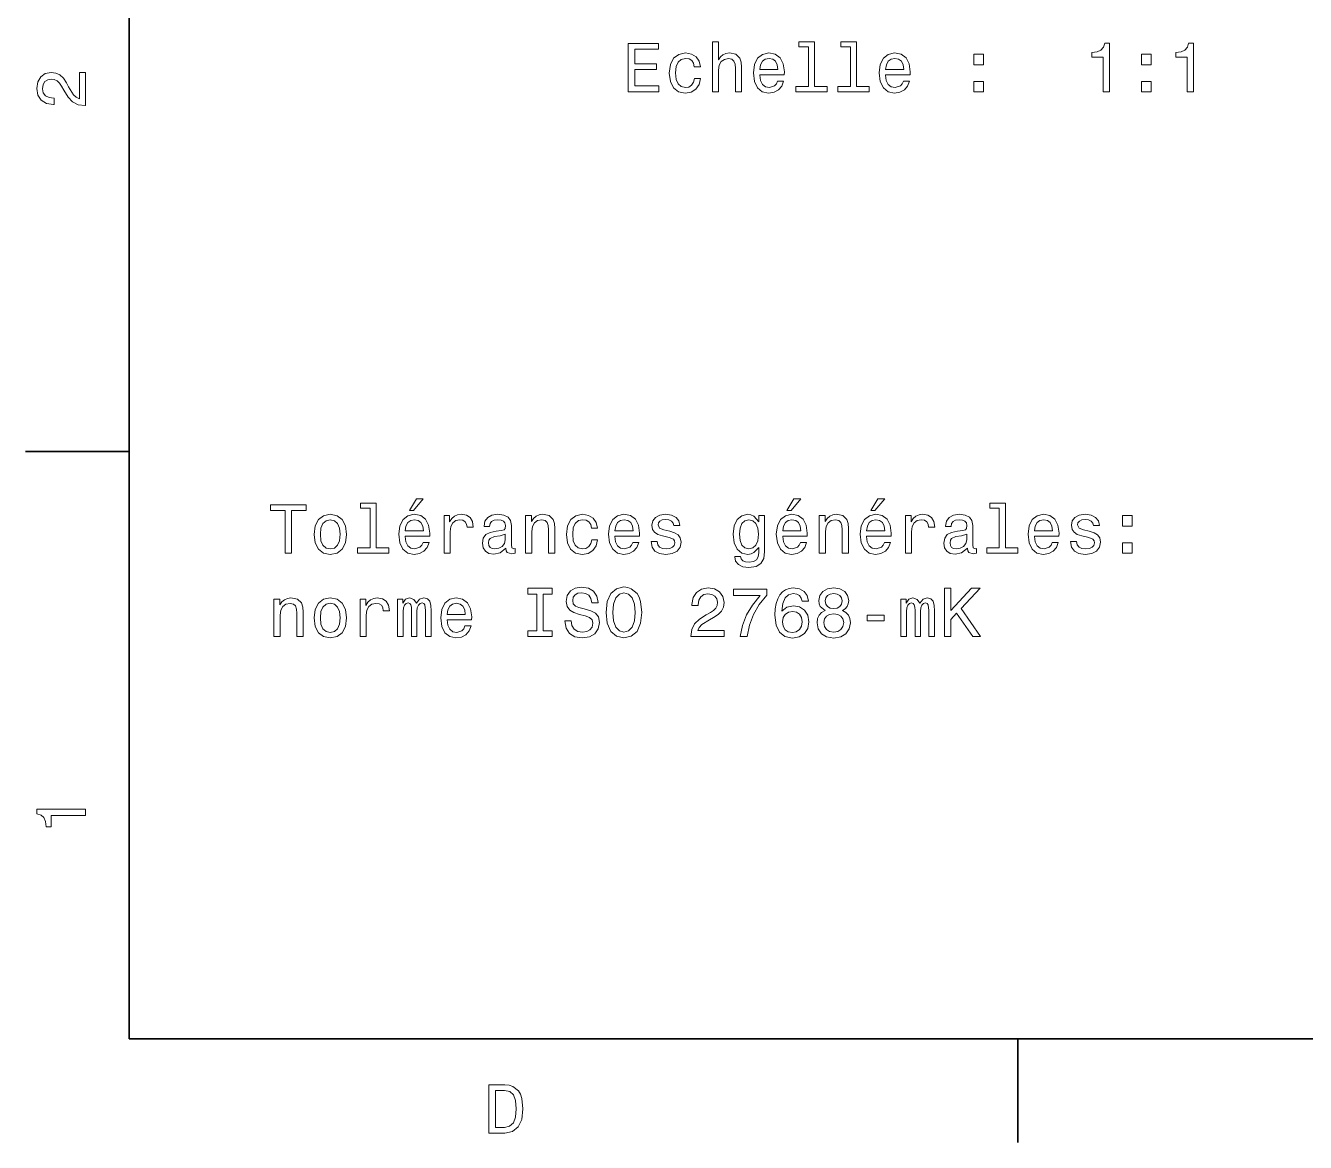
# Model space of a CAD drawing. Extents: x 0 to 297, y 0 to 210.
# Drawn here: x 2.5 to 95.1, y 2.5 to 83.3 of the extents above; entities that cross this region are included whole.
import ezdxf

# ---------------------------------------------------------------- set-up
doc = ezdxf.new("R2010")
doc.units = 0

msp = doc.modelspace()

# ---------------------------------------------------------------- linework, layer by layer
at = {"color": 7, "lineweight": 35}
for p, q in [((10, 200), (10, 10)), ((10, 10), (287, 10))]:
    msp.add_line(p, q, dxfattribs=at)
at = {"color": 7, "lineweight": 35, "ltscale": 0.1875}
for p, q in [((10, 52.5), (2.5, 52.5)), ((74.300003, 10), (74.300003, 2.5))]:
    msp.add_line(p, q, dxfattribs=at)
at = {"color": 7, "lineweight": 13}
for points in [[(46.120979, 78.525169), (48.34, 78.525169), (48.34, 78.948799), (46.584953, 78.948799), (46.584953, 80.133957), (48.148357, 80.133957), (48.148357, 80.552544), (46.584953, 80.552544), (46.584953, 81.60154), (48.299652, 81.60154), (48.299652, 82.025169), (46.120979, 82.025169)], [(52.208153, 78.525169), (52.651958, 78.525169), (52.651958, 80.08857), (52.697346, 80.44664), (52.843601, 80.708885), (53.070545, 80.87027), (53.373138, 80.930786), (53.615215, 80.880356), (53.76651, 80.744186), (53.842159, 80.517242), (53.867378, 80.214653), (53.867378, 78.525169), (54.31118, 78.525169), (54.31118, 80.305428), (54.291008, 80.663498), (54.20023, 80.961052), (53.902679, 81.233383), (53.438702, 81.329201), (53.186539, 81.2939), (52.969681, 81.198082), (52.788124, 81.046783), (52.651958, 80.840012), (52.651958, 82.14621), (52.208153, 82.14621)], [(59.162766, 81.77301), (59.162766, 78.898369), (58.249939, 78.898369), (58.249939, 78.525169), (60.514351, 78.525169), (60.514351, 78.898369), (59.606567, 78.898369), (59.606567, 82.14621), (58.466801, 82.14621), (58.466801, 81.77301)], [(62.198788, 81.77301), (62.198788, 78.898369), (61.285965, 78.898369), (61.285965, 78.525169), (63.550373, 78.525169), (63.550373, 78.898369), (62.642593, 78.898369), (62.642593, 82.14621), (61.502823, 82.14621), (61.502823, 81.77301)], [(80.485535, 78.525169), (80.944458, 78.525169), (80.944458, 82.050385), (80.601524, 82.050385), (80.510742, 81.742752), (80.329193, 81.53598), (80.051811, 81.41494), (79.668526, 81.374596), (79.668526, 81.016525), (80.485535, 81.016525)], [(86.557571, 78.525169), (87.01651, 78.525169), (87.01651, 82.050385), (86.673569, 82.050385), (86.582794, 81.742752), (86.40123, 81.53598), (86.123856, 81.41494), (85.74057, 81.374596), (85.74057, 81.016525), (86.557571, 81.016525)], [(50.896915, 80.335686), (51.335674, 80.335686), (51.244896, 80.739143), (51.028038, 81.05687), (50.690144, 81.253555), (50.251381, 81.329201), (49.767231, 81.22834), (49.399075, 80.945915), (49.167088, 80.486984), (49.086395, 79.871712), (49.162045, 79.261482), (49.388988, 78.807587), (49.747059, 78.525169), (50.236252, 78.429352), (50.669968, 78.504997), (51.007866, 78.716812), (51.239853, 79.049667), (51.340717, 79.493469), (50.917088, 79.493469), (50.841438, 79.211052), (50.70023, 78.999229), (50.498501, 78.868111), (50.251381, 78.827766), (49.943745, 78.893326), (49.721844, 79.095055), (49.585674, 79.422867), (49.540287, 79.886841), (49.585674, 80.340729), (49.726887, 80.668541), (49.953831, 80.87027), (50.251381, 80.940872), (50.51363, 80.895485), (50.710316, 80.779495), (50.841438, 80.587852)], [(55.632507, 79.750671), (57.407722, 79.750671), (57.412766, 79.957443), (57.332073, 80.537415), (57.110172, 80.971138), (56.757145, 81.233383), (56.288124, 81.329201), (55.829193, 81.22834), (55.476166, 80.945915), (55.249222, 80.486984), (55.16853, 79.881798), (55.244179, 79.261482), (55.471123, 78.807587), (55.819107, 78.525169), (56.272995, 78.429352), (56.666367, 78.494911), (56.989136, 78.666382), (57.226166, 78.938713), (57.362335, 79.301826), (56.923573, 79.301826), (56.832794, 79.100098), (56.701668, 78.948799), (56.328472, 78.827766), (56.041008, 78.88324), (55.82415, 79.059753), (55.682938, 79.347214), (55.632507, 79.735542)], [(55.632507, 80.123871), (55.687981, 80.471855), (55.82415, 80.729057), (56.030922, 80.885399), (56.303253, 80.940872), (56.570545, 80.885399), (56.777321, 80.729057), (56.9034, 80.471855), (56.948788, 80.123871)], [(64.740578, 79.750671), (66.515793, 79.750671), (66.520836, 79.957443), (66.44014, 80.537415), (66.218239, 80.971138), (65.865219, 81.233383), (65.396194, 81.329201), (64.937263, 81.22834), (64.584236, 80.945915), (64.357292, 80.486984), (64.276596, 79.881798), (64.352249, 79.261482), (64.579193, 78.807587), (64.927177, 78.525169), (65.381065, 78.429352), (65.774437, 78.494911), (66.097206, 78.666382), (66.334236, 78.938713), (66.470398, 79.301826), (66.031639, 79.301826), (65.940865, 79.100098), (65.809738, 78.948799), (65.436539, 78.827766), (65.149078, 78.88324), (64.93222, 79.059753), (64.791008, 79.347214), (64.740578, 79.735542)], [(64.740578, 80.123871), (64.796051, 80.471855), (64.93222, 80.729057), (65.138992, 80.885399), (65.411324, 80.940872), (65.678619, 80.885399), (65.885391, 80.729057), (66.011467, 80.471855), (66.056854, 80.123871)], [(71.120255, 80.481941), (71.816223, 80.481941), (71.816223, 81.233383), (71.120255, 81.233383)], [(83.264343, 80.481941), (83.960312, 80.481941), (83.960312, 81.233383), (83.264343, 81.233383)], [(6.833213, 77.519447), (6.833213, 79.925072), (6.399496, 79.925072), (6.399496, 78.023773), (6.162464, 78.129684), (5.965778, 78.311241), (5.607709, 78.871033), (5.456412, 79.168587), (5.239553, 79.501442), (4.987392, 79.738472), (4.689842, 79.874641), (4.351945, 79.925072), (3.928314, 79.839333), (3.595461, 79.602303), (3.383646, 79.239189), (3.307997, 78.770172), (3.393732, 78.286018), (3.630764, 77.91787), (4.009006, 77.680832), (4.508286, 77.600143), (4.578891, 77.600143), (4.578891, 78.059074), (4.538545, 78.059074), (4.195605, 78.104462), (3.943444, 78.240631), (3.782061, 78.457489), (3.726585, 78.744957), (3.777017, 79.03746), (3.903098, 79.254318), (4.099784, 79.395531), (4.346902, 79.445961), (4.578891, 79.41066), (4.775577, 79.314842), (4.947046, 79.153458), (5.098343, 78.931557), (5.259727, 78.634003), (5.572406, 78.139771), (5.90526, 77.791786), (6.308718, 77.585014), (6.818084, 77.519447)], [(71.120255, 78.525169), (71.816223, 78.525169), (71.816223, 79.276611), (71.120255, 79.276611)], [(83.264343, 78.525169), (83.960312, 78.525169), (83.960312, 79.276611), (83.264343, 79.276611)], [(21.286022, 45.143372), (21.75, 45.143372), (21.75, 48.219742), (22.809078, 48.219742), (22.809078, 48.643372), (20.221903, 48.643372), (20.221903, 48.219742), (21.286022, 48.219742)], [(27.428675, 48.391209), (27.428675, 45.516571), (26.51585, 45.516571), (26.51585, 45.143372), (28.780258, 45.143372), (28.780258, 45.516571), (27.872478, 45.516571), (27.872478, 48.764408), (26.732708, 48.764408), (26.732708, 48.391209)], [(30.278099, 48.219742), (30.575649, 48.219742), (31.276657, 49.077087), (30.782421, 49.077087)], [(57.602303, 48.219742), (57.899853, 48.219742), (58.600861, 49.077087), (58.106625, 49.077087)], [(63.674347, 48.219742), (63.971897, 48.219742), (64.672905, 49.077087), (64.178665, 49.077087)], [(72.969009, 48.391209), (72.969009, 45.516571), (72.05619, 45.516571), (72.05619, 45.143372), (74.320602, 45.143372), (74.320602, 45.516571), (73.412819, 45.516571), (73.412819, 48.764408), (72.273048, 48.764408), (72.273048, 48.391209)], [(23.378963, 46.494957), (23.459654, 45.879684), (23.691643, 45.425793), (24.059799, 45.143372), (24.554035, 45.04755), (25.043228, 45.143372), (25.411383, 45.42075), (25.643372, 45.874641), (25.729107, 46.494957), (25.643372, 47.110229), (25.411383, 47.569164), (25.043228, 47.846542), (24.554035, 47.947407), (24.059799, 47.846542), (23.691643, 47.564121), (23.459654, 47.110229)], [(23.832853, 46.5), (23.878242, 46.953892), (24.019453, 47.2817), (24.246399, 47.483429), (24.554035, 47.554035), (24.856628, 47.483429), (25.083574, 47.286743), (25.224785, 46.953892), (25.275215, 46.5), (25.224785, 46.041065), (25.083574, 45.708214), (24.856628, 45.506485), (24.554035, 45.440922), (24.246399, 45.506485), (24.019453, 45.708214), (23.878242, 46.041065)], [(29.970461, 46.368877), (31.745678, 46.368877), (31.750721, 46.575649), (31.670029, 47.155621), (31.448128, 47.589336), (31.0951, 47.851585), (30.62608, 47.947407), (30.167149, 47.846542), (29.814121, 47.564121), (29.587177, 47.105186), (29.506485, 46.5), (29.582134, 45.879684), (29.809078, 45.425793), (30.157061, 45.143372), (30.61095, 45.04755), (31.004322, 45.113113), (31.327089, 45.28458), (31.564121, 45.556915), (31.700289, 45.920029), (31.261528, 45.920029), (31.17075, 45.7183), (31.039625, 45.567001), (30.666428, 45.445965), (30.378963, 45.501442), (30.162104, 45.677956), (30.020893, 45.965416), (29.970461, 46.353745)], [(29.970461, 46.742073), (30.025936, 47.090057), (30.162104, 47.347263), (30.368877, 47.503601), (30.641211, 47.559078), (30.908501, 47.503601), (31.115274, 47.347263), (31.241356, 47.090057), (31.286743, 46.742073)], [(32.784584, 45.143372), (33.228386, 45.143372), (33.228386, 46.691643), (33.273773, 47.064842), (33.409943, 47.33213), (33.631844, 47.493515), (33.929394, 47.548992), (34.151299, 47.513687), (34.317722, 47.412823), (34.418587, 47.241356), (34.453892, 47.009365), (34.90274, 47.009365), (34.84222, 47.417866), (34.675793, 47.710373), (34.398415, 47.886887), (34.020172, 47.947407), (33.76297, 47.907059), (33.541065, 47.806194), (33.344379, 47.634727), (33.188042, 47.402737), (33.188042, 47.851585), (32.784584, 47.851585)], [(37.26297, 45.496399), (37.26297, 45.481266), (37.288185, 45.309799), (37.363831, 45.188759), (37.681557, 45.092937), (37.928673, 45.133286), (37.928673, 45.476223), (37.822769, 45.461094), (37.681557, 45.526657), (37.656342, 45.728386), (37.656342, 47.130402), (37.595821, 47.488472), (37.419312, 47.740635), (37.111671, 47.89193), (36.677956, 47.947407), (36.254326, 47.886887), (35.941643, 47.715416), (35.744957, 47.448128), (35.679398, 47.0951), (35.679398, 47.064842), (36.077812, 47.064842), (36.113113, 47.276657), (36.224064, 47.427956), (36.405621, 47.51873), (36.662827, 47.554035), (36.909943, 47.52882), (37.086456, 47.453171), (37.192364, 47.322044), (37.227669, 47.140491), (37.207493, 46.928673), (37.126801, 46.822765), (36.925072, 46.772335), (36.546829, 46.731987), (36.113113, 46.641209), (35.805477, 46.479828), (35.62392, 46.227665), (35.568443, 45.854465), (35.618877, 45.521614), (35.775215, 45.274494), (36.027378, 45.118156), (36.375359, 45.062679), (36.844383, 45.168587)], [(38.690201, 45.143372), (39.134007, 45.143372), (39.134007, 46.706772), (39.179398, 47.064842), (39.325649, 47.327087), (39.552593, 47.488472), (39.855186, 47.548992), (40.097263, 47.498558), (40.248558, 47.362392), (40.324207, 47.135445), (40.349426, 46.832851), (40.349426, 45.143372), (40.793228, 45.143372), (40.793228, 46.92363), (40.773056, 47.2817), (40.682278, 47.57925), (40.384727, 47.851585), (39.92075, 47.947407), (39.663544, 47.912102), (39.446686, 47.816284), (39.260086, 47.6549), (39.113831, 47.438042), (39.113831, 47.851585), (38.690201, 47.851585)], [(43.451012, 46.953892), (43.889771, 46.953892), (43.798992, 47.357349), (43.582134, 47.675072), (43.24424, 47.871758), (42.805477, 47.947407), (42.321327, 47.846542), (41.953171, 47.564121), (41.721184, 47.105186), (41.640491, 46.489914), (41.716141, 45.879684), (41.943085, 45.425793), (42.301155, 45.143372), (42.790348, 45.04755), (43.224068, 45.123199), (43.561962, 45.335014), (43.793949, 45.667866), (43.894814, 46.111671), (43.471184, 46.111671), (43.395535, 45.82925), (43.254326, 45.617435), (43.052597, 45.486313), (42.805477, 45.445965), (42.497841, 45.511528), (42.27594, 45.713257), (42.139771, 46.041065), (42.094383, 46.505043), (42.139771, 46.958935), (42.280983, 47.286743), (42.507927, 47.488472), (42.805477, 47.559078), (43.067726, 47.513687), (43.264412, 47.397694), (43.395535, 47.206051)], [(45.150578, 46.368877), (46.925793, 46.368877), (46.930836, 46.575649), (46.850143, 47.155621), (46.628242, 47.589336), (46.275215, 47.851585), (45.806198, 47.947407), (45.347263, 47.846542), (44.99424, 47.564121), (44.767292, 47.105186), (44.6866, 46.5), (44.762249, 45.879684), (44.989193, 45.425793), (45.337177, 45.143372), (45.791069, 45.04755), (46.184441, 45.113113), (46.507206, 45.28458), (46.74424, 45.556915), (46.880402, 45.920029), (46.441643, 45.920029), (46.350864, 45.7183), (46.219742, 45.567001), (45.846542, 45.445965), (45.559078, 45.501442), (45.34222, 45.677956), (45.201012, 45.965416), (45.150578, 46.353745)], [(45.150578, 46.742073), (45.206055, 47.090057), (45.34222, 47.347263), (45.548992, 47.503601), (45.821327, 47.559078), (46.088615, 47.503601), (46.295387, 47.347263), (46.421471, 47.090057), (46.466858, 46.742073)], [(49.124641, 46.721901), (48.695965, 46.822765), (48.378242, 46.938759), (48.272335, 47.175793), (48.302593, 47.34222), (48.408501, 47.463257), (48.579971, 47.538906), (48.827087, 47.569164), (49.064121, 47.538906), (49.250721, 47.448128), (49.371758, 47.311958), (49.422188, 47.130402), (49.855907, 47.130402), (49.855907, 47.140491), (49.780258, 47.4683), (49.573486, 47.725506), (49.250721, 47.886887), (48.827087, 47.947407), (48.398415, 47.886887), (48.085735, 47.720459), (47.88905, 47.473343), (47.828529, 47.160664), (47.873917, 46.85807), (48.015129, 46.646252), (48.247116, 46.494957), (48.585014, 46.38905), (49.07925, 46.268013), (49.381844, 46.14193), (49.462536, 46.041065), (49.492798, 45.889771), (49.447407, 45.703171), (49.32637, 45.561958), (49.129684, 45.47118), (48.867435, 45.440922), (48.590057, 45.47118), (48.388329, 45.577087), (48.252159, 45.748558), (48.196686, 45.985592), (47.768013, 45.985592), (47.838615, 45.582134), (48.045387, 45.289627), (48.373199, 45.113113), (48.827087, 45.04755), (49.301155, 45.113113), (49.649136, 45.289627), (49.86095, 45.572044), (49.9366, 45.940201), (49.881126, 46.257923), (49.724785, 46.474785), (49.467579, 46.615993)], [(55.978386, 45.264408), (55.978386, 47.851585), (55.554752, 47.851585), (55.554752, 47.412823), (55.206772, 47.811237), (54.994953, 47.912102), (54.757923, 47.947407), (54.32925, 47.846542), (53.996395, 47.564121), (53.779537, 47.110229), (53.703888, 46.5), (53.779537, 45.884727), (53.996395, 45.430836), (54.32925, 45.143372), (54.757923, 45.04755), (54.999996, 45.082851), (55.201729, 45.17363), (55.554752, 45.556915), (55.554752, 45.17363), (55.514408, 44.871037), (55.403458, 44.654179), (55.191639, 44.528099), (54.873917, 44.482708), (54.596539, 44.51297), (54.399853, 44.588615), (54.283859, 44.719742), (54.248558, 44.896252), (53.819881, 44.896252), (53.819881, 44.87608), (53.885445, 44.553314), (54.087173, 44.311237), (54.409939, 44.1549), (54.848701, 44.099422), (55.373196, 44.175072), (55.72118, 44.386887), (55.917866, 44.755043)], [(54.162823, 46.5), (54.20821, 46.948849), (54.344379, 47.2817), (54.556194, 47.478386), (54.838615, 47.548992), (55.136166, 47.478386), (55.358067, 47.2817), (55.494236, 46.948849), (55.544666, 46.5), (55.494236, 46.041065), (55.358067, 45.713257), (55.136166, 45.511528), (54.838615, 45.445965), (54.556194, 45.511528), (54.344379, 45.713257), (54.20821, 46.046108)], [(57.294666, 46.368877), (59.069881, 46.368877), (59.074924, 46.575649), (58.994232, 47.155621), (58.772331, 47.589336), (58.419304, 47.851585), (57.950287, 47.947407), (57.491352, 47.846542), (57.138325, 47.564121), (56.911381, 47.105186), (56.830688, 46.5), (56.906338, 45.879684), (57.133282, 45.425793), (57.481266, 45.143372), (57.935154, 45.04755), (58.328529, 45.113113), (58.651295, 45.28458), (58.888325, 45.556915), (59.024494, 45.920029), (58.585732, 45.920029), (58.494953, 45.7183), (58.363831, 45.567001), (57.990631, 45.445965), (57.703167, 45.501442), (57.486309, 45.677956), (57.345097, 45.965416), (57.294666, 46.353745)], [(57.294666, 46.742073), (57.35014, 47.090057), (57.486309, 47.347263), (57.693081, 47.503601), (57.965416, 47.559078), (58.232708, 47.503601), (58.43948, 47.347263), (58.565559, 47.090057), (58.610947, 46.742073)], [(59.94236, 45.143372), (60.386162, 45.143372), (60.386162, 46.706772), (60.431553, 47.064842), (60.577805, 47.327087), (60.804752, 47.488472), (61.107346, 47.548992), (61.349419, 47.498558), (61.500717, 47.362392), (61.576366, 47.135445), (61.601582, 46.832851), (61.601582, 45.143372), (62.045387, 45.143372), (62.045387, 46.92363), (62.025211, 47.2817), (61.934433, 47.57925), (61.636883, 47.851585), (61.172909, 47.947407), (60.915703, 47.912102), (60.698845, 47.816284), (60.512245, 47.6549), (60.36599, 47.438042), (60.36599, 47.851585), (59.94236, 47.851585)], [(63.366711, 46.368877), (65.141922, 46.368877), (65.146973, 46.575649), (65.066277, 47.155621), (64.844376, 47.589336), (64.491348, 47.851585), (64.022331, 47.947407), (63.563396, 47.846542), (63.210369, 47.564121), (62.983425, 47.105186), (62.902733, 46.5), (62.978382, 45.879684), (63.205326, 45.425793), (63.55331, 45.143372), (64.007202, 45.04755), (64.400574, 45.113113), (64.723343, 45.28458), (64.960373, 45.556915), (65.096542, 45.920029), (64.657776, 45.920029), (64.567001, 45.7183), (64.435875, 45.567001), (64.062675, 45.445965), (63.775211, 45.501442), (63.558353, 45.677956), (63.417141, 45.965416), (63.366711, 46.353745)], [(63.366711, 46.742073), (63.422184, 47.090057), (63.558353, 47.347263), (63.765125, 47.503601), (64.03746, 47.559078), (64.304749, 47.503601), (64.51152, 47.347263), (64.637604, 47.090057), (64.682991, 46.742073)], [(66.180832, 45.143372), (66.624634, 45.143372), (66.624634, 46.691643), (66.670029, 47.064842), (66.80619, 47.33213), (67.028091, 47.493515), (67.325638, 47.548992), (67.547546, 47.513687), (67.713974, 47.412823), (67.814835, 47.241356), (67.850143, 47.009365), (68.298981, 47.009365), (68.238464, 47.417866), (68.072037, 47.710373), (67.794662, 47.886887), (67.41642, 47.947407), (67.159218, 47.907059), (66.937317, 47.806194), (66.740631, 47.634727), (66.58429, 47.402737), (66.58429, 47.851585), (66.180832, 47.851585)], [(70.65921, 45.496399), (70.65921, 45.481266), (70.684433, 45.309799), (70.760078, 45.188759), (71.077805, 45.092937), (71.324921, 45.133286), (71.324921, 45.476223), (71.219009, 45.461094), (71.077805, 45.526657), (71.052582, 45.728386), (71.052582, 47.130402), (70.992065, 47.488472), (70.815552, 47.740635), (70.507919, 47.89193), (70.074203, 47.947407), (69.650574, 47.886887), (69.337891, 47.715416), (69.141205, 47.448128), (69.075638, 47.0951), (69.075638, 47.064842), (69.47406, 47.064842), (69.509361, 47.276657), (69.620316, 47.427956), (69.801865, 47.51873), (70.059067, 47.554035), (70.30619, 47.52882), (70.482704, 47.453171), (70.588608, 47.322044), (70.623917, 47.140491), (70.603745, 46.928673), (70.523048, 46.822765), (70.32132, 46.772335), (69.943077, 46.731987), (69.509361, 46.641209), (69.201721, 46.479828), (69.020172, 46.227665), (68.964691, 45.854465), (69.015121, 45.521614), (69.171463, 45.274494), (69.42363, 45.118156), (69.771606, 45.062679), (70.240631, 45.168587)], [(75.510803, 46.368877), (77.286011, 46.368877), (77.291061, 46.575649), (77.210365, 47.155621), (76.988464, 47.589336), (76.635437, 47.851585), (76.16642, 47.947407), (75.707489, 47.846542), (75.354462, 47.564121), (75.127518, 47.105186), (75.046822, 46.5), (75.122467, 45.879684), (75.349411, 45.425793), (75.697403, 45.143372), (76.151291, 45.04755), (76.544662, 45.113113), (76.867432, 45.28458), (77.104462, 45.556915), (77.240631, 45.920029), (76.801865, 45.920029), (76.71109, 45.7183), (76.579964, 45.567001), (76.206764, 45.445965), (75.919296, 45.501442), (75.702438, 45.677956), (75.561234, 45.965416), (75.510803, 46.353745)], [(75.510803, 46.742073), (75.566269, 47.090057), (75.702438, 47.347263), (75.90921, 47.503601), (76.181549, 47.559078), (76.448837, 47.503601), (76.655609, 47.347263), (76.781693, 47.090057), (76.82708, 46.742073)], [(79.484863, 46.721901), (79.056183, 46.822765), (78.738464, 46.938759), (78.632553, 47.175793), (78.662811, 47.34222), (78.768723, 47.463257), (78.940193, 47.538906), (79.187309, 47.569164), (79.424347, 47.538906), (79.610947, 47.448128), (79.731979, 47.311958), (79.78241, 47.130402), (80.216125, 47.130402), (80.216125, 47.140491), (80.14048, 47.4683), (79.933708, 47.725506), (79.610947, 47.886887), (79.187309, 47.947407), (78.758636, 47.886887), (78.445953, 47.720459), (78.249268, 47.473343), (78.188751, 47.160664), (78.234146, 46.85807), (78.375351, 46.646252), (78.607338, 46.494957), (78.945236, 46.38905), (79.439468, 46.268013), (79.742065, 46.14193), (79.822754, 46.041065), (79.853012, 45.889771), (79.807632, 45.703171), (79.686592, 45.561958), (79.489906, 45.47118), (79.227661, 45.440922), (78.950279, 45.47118), (78.74855, 45.577087), (78.612381, 45.748558), (78.556908, 45.985592), (78.128235, 45.985592), (78.198837, 45.582134), (78.405609, 45.289627), (78.733421, 45.113113), (79.187309, 45.04755), (79.661377, 45.113113), (80.009354, 45.289627), (80.221176, 45.572044), (80.296822, 45.940201), (80.241348, 46.257923), (80.085007, 46.474785), (79.827805, 46.615993)], [(81.89048, 47.100143), (82.586441, 47.100143), (82.586441, 47.851585), (81.89048, 47.851585)], [(37.212536, 46.091499), (37.152016, 45.82925), (36.990635, 45.627522), (36.748558, 45.496399), (36.451012, 45.451008), (36.259369, 45.476223), (36.123199, 45.556915), (36.037464, 45.698128), (36.012249, 45.894814), (36.032421, 46.071327), (36.113113, 46.197407), (36.435879, 46.338615), (36.844383, 46.399136), (37.212536, 46.520172)], [(70.60878, 46.091499), (70.548264, 45.82925), (70.386887, 45.627522), (70.144806, 45.496399), (69.84726, 45.451008), (69.655609, 45.476223), (69.519447, 45.556915), (69.433716, 45.698128), (69.408493, 45.894814), (69.428665, 46.071327), (69.509361, 46.197407), (69.832123, 46.338615), (70.240631, 46.399136), (70.60878, 46.520172)], [(81.89048, 45.143372), (82.586441, 45.143372), (82.586441, 45.894814), (81.89048, 45.894814)], [(41.973343, 40.251442), (41.514412, 40.251442), (41.615273, 39.716858), (41.867439, 39.323486), (42.255768, 39.086456), (42.780258, 39.000721), (43.299713, 39.081413), (43.688042, 39.303314), (43.935158, 39.651299), (44.02594, 40.110229), (43.950291, 40.523777), (43.738472, 40.791065), (43.395535, 40.967579), (42.9366, 41.098705), (42.543228, 41.194527), (42.286026, 41.305477), (42.139771, 41.466858), (42.094383, 41.719021), (42.139771, 41.945965), (42.270897, 42.117435), (42.472626, 42.233429), (42.75, 42.273777), (43.032425, 42.223343), (43.254326, 42.087177), (43.400578, 41.860229), (43.471184, 41.552593), (43.930115, 41.552593), (43.930115, 41.562679), (43.849426, 42.036743), (43.612396, 42.389771), (43.239197, 42.611671), (42.734871, 42.687321), (42.280983, 42.611671), (41.927956, 42.399857), (41.701012, 42.072048), (41.620319, 41.648415), (41.685883, 41.270172), (41.877525, 41.01297), (42.180115, 40.841499), (42.593662, 40.710377), (43.002163, 40.594379), (43.309799, 40.483429), (43.496399, 40.322048), (43.561962, 40.059799), (43.501442, 39.792507), (43.3451, 39.590778), (43.10807, 39.464699), (42.800434, 39.424351), (42.457497, 39.479828), (42.195244, 39.641212), (42.02882, 39.903458)], [(44.510086, 40.846542), (44.600864, 40.059799), (44.863113, 39.479828), (45.271614, 39.121758), (45.806198, 39.000721), (46.335735, 39.121758), (46.749283, 39.479828), (47.006485, 40.059799), (47.102306, 40.846542), (47.006485, 41.628242), (46.895535, 41.945965), (46.749283, 42.208214), (46.335735, 42.566284), (46.083572, 42.657063), (45.806198, 42.692364), (45.266571, 42.566284), (44.85807, 42.213257), (44.600864, 41.633286)], [(50.647694, 39.096542), (53.053314, 39.096542), (53.053314, 39.530258), (51.152016, 39.530258), (51.257923, 39.767292), (51.43948, 39.963978), (51.999279, 40.322048), (52.296829, 40.473343), (52.629681, 40.690201), (52.866714, 40.942364), (53.00288, 41.239914), (53.053314, 41.577812), (52.967579, 42.001442), (52.730545, 42.334293), (52.367435, 42.546112), (51.898415, 42.621758), (51.414265, 42.536022), (51.046108, 42.298992), (50.809074, 41.92075), (50.728386, 41.421471), (50.728386, 41.350864), (51.187317, 41.350864), (51.187317, 41.391212), (51.232708, 41.73415), (51.368874, 41.986313), (51.585732, 42.147694), (51.873199, 42.203171), (52.165707, 42.152737), (52.382565, 42.026657), (52.523773, 41.829971), (52.574207, 41.582855), (52.538902, 41.350864), (52.443081, 41.154179), (52.2817, 40.982708), (52.059795, 40.831413), (51.762245, 40.670029), (51.268013, 40.357349), (50.920029, 40.024498), (50.713257, 39.621037), (50.647694, 39.111671)], [(59.16066, 41.653458), (59.064838, 42.061958), (58.842937, 42.364555), (58.499996, 42.556198), (58.056194, 42.621758), (57.758644, 42.586456), (57.501438, 42.490635), (57.274494, 42.334293), (57.082851, 42.112392), (56.931553, 41.835014), (56.820602, 41.49712), (56.749996, 41.098705), (56.729824, 40.649857), (56.810516, 39.93372), (57.057632, 39.414265), (57.456051, 39.101585), (58.000717, 38.995678), (58.48991, 39.086456), (58.86311, 39.323486), (59.105183, 39.696686), (59.190918, 40.17075), (59.105183, 40.649857), (58.873196, 41.018013), (58.515125, 41.25), (58.071323, 41.330692), (57.592216, 41.229828), (57.234146, 40.942364), (57.309795, 41.49712), (57.47118, 41.895535), (57.718296, 42.132565), (58.061237, 42.213257), (58.313396, 42.172913), (58.505039, 42.067005), (58.631123, 41.890491), (58.696682, 41.653458)], [(60.360947, 40.982708), (60.103745, 40.841499), (59.927231, 40.644814), (59.81628, 40.397694), (59.780975, 40.100143), (59.861668, 39.651299), (60.093655, 39.303314), (60.471897, 39.081413), (60.986309, 38.995678), (61.495674, 39.081413), (61.873917, 39.303314), (62.105904, 39.651299), (62.191639, 40.100143), (62.151295, 40.397694), (62.045387, 40.644814), (61.863831, 40.841499), (61.611668, 40.982708), (61.813396, 41.103748), (61.954609, 41.270172), (62.04034, 41.471901), (62.070602, 41.719021), (61.98991, 42.077091), (61.778095, 42.364555), (61.435154, 42.551155), (60.986309, 42.621758), (60.532417, 42.551155), (60.189476, 42.364555), (59.972618, 42.077091), (59.896969, 41.719021), (59.922188, 41.471901), (60.007923, 41.270172)], [(20.474064, 39.096542), (20.917868, 39.096542), (20.917868, 40.659943), (20.963257, 41.018013), (21.10951, 41.280258), (21.336456, 41.441643), (21.63905, 41.502163), (21.881124, 41.451729), (22.032421, 41.315563), (22.108068, 41.088615), (22.133286, 40.786022), (22.133286, 39.096542), (22.577089, 39.096542), (22.577089, 40.876801), (22.556917, 41.234871), (22.466139, 41.532421), (22.168589, 41.804756), (21.704611, 41.900578), (21.447407, 41.865273), (21.230547, 41.769455), (21.043949, 41.60807), (20.897694, 41.391212), (20.897694, 41.804756), (20.474064, 41.804756)], [(23.378963, 40.448128), (23.459654, 39.832855), (23.691643, 39.378963), (24.059799, 39.096542), (24.554035, 39.000721), (25.043228, 39.096542), (25.411383, 39.37392), (25.643372, 39.827812), (25.729107, 40.448128), (25.643372, 41.0634), (25.411383, 41.522335), (25.043228, 41.799713), (24.554035, 41.900578), (24.059799, 41.799713), (23.691643, 41.517292), (23.459654, 41.0634)], [(26.712536, 39.096542), (27.15634, 39.096542), (27.15634, 40.644814), (27.201729, 41.018013), (27.337896, 41.285301), (27.559799, 41.446686), (27.857349, 41.502163), (28.07925, 41.466858), (28.245678, 41.365993), (28.346542, 41.194527), (28.381844, 40.962536), (28.830692, 40.962536), (28.770172, 41.371037), (28.603746, 41.663544), (28.32637, 41.840057), (27.948128, 41.900578), (27.690922, 41.860229), (27.469021, 41.759365), (27.272335, 41.587898), (27.115993, 41.355907), (27.115993, 41.804756), (26.712536, 41.804756)], [(29.405621, 39.096542), (29.814121, 39.096542), (29.814121, 40.907063), (29.839336, 41.179394), (29.914986, 41.37608), (30.030979, 41.492077), (30.182278, 41.537464), (30.303314, 41.49712), (30.384007, 41.396255), (30.424351, 41.224785), (30.439482, 40.997841), (30.439482, 39.096542), (30.822767, 39.096542), (30.822767, 40.907063), (30.847984, 41.174351), (30.923632, 41.371037), (31.04467, 41.492077), (31.195965, 41.537464), (31.317003, 41.49712), (31.397694, 41.396255), (31.448128, 40.997841), (31.448128, 39.096542), (31.856628, 39.096542), (31.856628, 40.967579), (31.831413, 41.355907), (31.750721, 41.653458), (31.589336, 41.835014), (31.327089, 41.900578), (31.019453, 41.799713), (30.782421, 41.507206), (30.595821, 41.79467), (30.283142, 41.900578), (29.995678, 41.799713), (29.798992, 41.517292), (29.798992, 41.804756), (29.405621, 41.804756)], [(33.006485, 40.322048), (34.7817, 40.322048), (34.786743, 40.52882), (34.706051, 41.108791), (34.48415, 41.542507), (34.131126, 41.804756), (33.662102, 41.900578), (33.203171, 41.799713), (32.850143, 41.517292), (32.623199, 41.058357), (32.542507, 40.453171), (32.618156, 39.832855), (32.8451, 39.378963), (33.193085, 39.096542), (33.646973, 39.000721), (34.040344, 39.066284), (34.363113, 39.237751), (34.600143, 39.510086), (34.736313, 39.873199), (34.29755, 39.873199), (34.206772, 39.671471), (34.075649, 39.520172), (33.70245, 39.399136), (33.414986, 39.454613), (33.198128, 39.631126), (33.056915, 39.918587), (33.006485, 40.306915)], [(39.502159, 39.520172), (38.856628, 39.520172), (38.856628, 39.096542), (40.611671, 39.096542), (40.611671, 39.520172), (39.966141, 39.520172), (39.966141, 42.172913), (40.611671, 42.172913), (40.611671, 42.596542), (38.856628, 42.596542), (38.856628, 42.172913), (39.502159, 42.172913)], [(44.99424, 40.846542), (45.049713, 41.456772), (45.216141, 41.905621), (45.473343, 42.177956), (45.806198, 42.273777), (46.134007, 42.177956), (46.391212, 41.900578), (46.55764, 41.451729), (46.618156, 40.846542), (46.55764, 40.236313), (46.391212, 39.787464), (46.134007, 39.515129), (45.806198, 39.424351), (45.473343, 39.515129), (45.216141, 39.787464), (45.049713, 40.23127)], [(54.213253, 39.096542), (54.722622, 39.096542), (54.889046, 39.928677), (55.181553, 40.705334), (55.5951, 41.426514), (56.134724, 42.102306), (56.134724, 42.520893), (53.734146, 42.520893), (53.734146, 42.061958), (55.650574, 42.061958), (55.095818, 41.381126), (54.677231, 40.670029), (54.384724, 39.913544)], [(60.376076, 41.678677), (60.416424, 41.900578), (60.53746, 42.072048), (60.729103, 42.177956), (60.986309, 42.2183), (61.238468, 42.177956), (61.430111, 42.072048), (61.551147, 41.900578), (61.596539, 41.678677), (61.551147, 41.451729), (61.430111, 41.275215), (61.238468, 41.159222), (60.986309, 41.12392), (60.729103, 41.164265), (60.53746, 41.275215), (60.416424, 41.451729)], [(65.837891, 39.096542), (66.246391, 39.096542), (66.246391, 40.907063), (66.271606, 41.179394), (66.34726, 41.37608), (66.463249, 41.492077), (66.614548, 41.537464), (66.73558, 41.49712), (66.816277, 41.396255), (66.856628, 41.224785), (66.87175, 40.997841), (66.87175, 39.096542), (67.255035, 39.096542), (67.255035, 40.907063), (67.280258, 41.174351), (67.355904, 41.371037), (67.476944, 41.492077), (67.628235, 41.537464), (67.749275, 41.49712), (67.829971, 41.396255), (67.880402, 40.997841), (67.880402, 39.096542), (68.288895, 39.096542), (68.288895, 40.967579), (68.263687, 41.355907), (68.182991, 41.653458), (68.021606, 41.835014), (67.759361, 41.900578), (67.451721, 41.799713), (67.214691, 41.507206), (67.028091, 41.79467), (66.715408, 41.900578), (66.427948, 41.799713), (66.231262, 41.517292), (66.231262, 41.804756), (65.837891, 41.804756)], [(68.999992, 39.096542), (69.463974, 39.096542), (69.463974, 40.34222), (69.877518, 40.786022), (71.052582, 39.096542), (71.617432, 39.096542), (70.205322, 41.12392), (71.577087, 42.596542), (70.961807, 42.596542), (69.463974, 40.977665), (69.463974, 42.596542), (68.999992, 42.596542)], [(23.832853, 40.453171), (23.878242, 40.907063), (24.019453, 41.234871), (24.246399, 41.4366), (24.554035, 41.507206), (24.856628, 41.4366), (25.083574, 41.239914), (25.224785, 40.907063), (25.275215, 40.453171), (25.224785, 39.994236), (25.083574, 39.661385), (24.856628, 39.459656), (24.554035, 39.394093), (24.246399, 39.459656), (24.019453, 39.661385), (23.878242, 39.994236)], [(33.006485, 40.695244), (33.061958, 41.043228), (33.198128, 41.300434), (33.4049, 41.456772), (33.677235, 41.512249), (33.944527, 41.456772), (34.151299, 41.300434), (34.277378, 41.043228), (34.322769, 40.695244)], [(58.701725, 40.165707), (58.646252, 39.847984), (58.505039, 39.605907), (58.278095, 39.444527), (57.995674, 39.394093), (57.698124, 39.444527), (57.47118, 39.600864), (57.324924, 39.842941), (57.279537, 40.160664), (57.329967, 40.473343), (57.47118, 40.710377), (57.703167, 40.861671), (58.015846, 40.917149), (58.288181, 40.861671), (58.505039, 40.71542), (58.646252, 40.478386)], [(60.265125, 40.110229), (60.310516, 40.377522), (60.456768, 40.57925), (60.683716, 40.710377), (60.986309, 40.755764), (61.283859, 40.710377), (61.510803, 40.57925), (61.657059, 40.377522), (61.707489, 40.110229), (61.657059, 39.822765), (61.510803, 39.605907), (61.283859, 39.464699), (60.986309, 39.419308), (60.683716, 39.464699), (60.456768, 39.605907), (60.310516, 39.822765)], [(63.412098, 40.251442), (64.632561, 40.251442), (64.632561, 40.649857), (63.412098, 40.649857)], [(6.833213, 26.159222), (6.833213, 26.618156), (3.307997, 26.618156), (3.307997, 26.275217), (3.615634, 26.184439), (3.822406, 26.002882), (3.943444, 25.725506), (3.98379, 25.34222), (4.341859, 25.34222), (4.341859, 26.159222)], [(37.194958, 6.666787), (36.029972, 6.666787), (36.029972, 3.166787), (37.194958, 3.166787), (37.744667, 3.277738), (38.153168, 3.615634), (38.405331, 4.165346), (38.496109, 4.916787), (38.415417, 5.683357), (38.314552, 5.985951), (38.173344, 6.228026), (37.764839, 6.555836), (37.497551, 6.636527)], [(37.159653, 6.248199), (37.542938, 6.17255), (37.805187, 5.940562), (37.961525, 5.527017), (38.011959, 4.916787), (37.956482, 4.326729), (37.800144, 3.913184), (37.532852, 3.666066), (37.159653, 3.585375), (36.498989, 3.585375), (36.498989, 6.248199)]]:
    msp.add_lwpolyline(points, close=True, dxfattribs=at)

doc.saveas('drawing.dxf')
